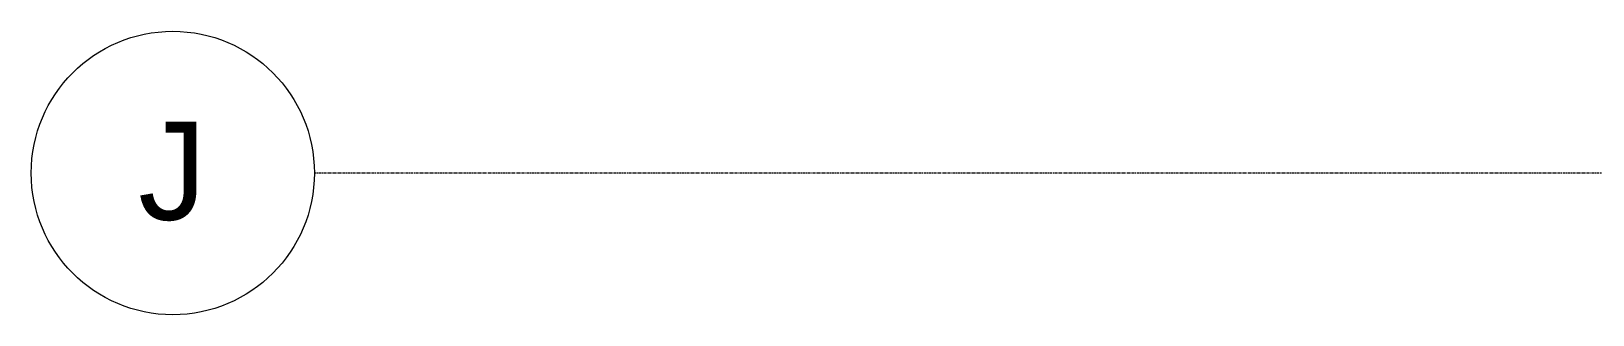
# Model space of a CAD drawing. Header units: millimetres. Extents: x -23600 to 58751, y -29611 to 36794.
# Drawn here: x -18301 to -11132, y -23285 to -21985 of the extents above; entities that cross this region are included whole.
import ezdxf

# ---------------------------------------------------------------- set-up
doc = ezdxf.new("R2010")
doc.units = ezdxf.units.MM
doc.linetypes.add('Grid Line', pattern=[22.225, 12.7, -3.175, 3.175, -3.175])
doc.layers.add('S-GRID', color=1, linetype='Continuous', lineweight=9)
doc.layers.add('S-GRID-IDEN', color=1, linetype='Continuous', lineweight=9)
doc.styles.add('Arial_1', font='arial.ttf', dxfattribs={"height": 450})

# ---------------------------------------------------------------- blocks, each defined once
blk = doc.blocks.new('轴网 - M_Grid Head - Circle-24584-01 - Entry Level')
at = {"layer": 'S-GRID-IDEN'}
blk.add_circle((0, 0), 6.5, dxfattribs=at)

msp = doc.modelspace()

# ---------------------------------------------------------------- linework, layer by layer
at = {"layer": 'S-GRID', "linetype": 'Grid Line'}
msp.add_line((58751.4, -22635.1), (-17001.2, -22635.1), dxfattribs=at)

# ---------------------------------------------------------------- block references
at = {"layer": 'S-GRID-IDEN', "xscale": 99.99999999999991, "yscale": 99.99999999999991, "zscale": 99.99999999999991, "rotation": 89.99999999999982}
msp.add_blockref('轴网 - M_Grid Head - Circle-24584-01 - Entry Level', (-17651.2, -22635.1), dxfattribs=at)

# ---------------------------------------------------------------- texts
at = {"layer": 'S-GRID-IDEN', "insert": (-17810.6, -22400), "char_height": 450, "width": 384.81, "attachment_point": 1, "style": 'Arial_1'}
msp.add_mtext('\\fArial|b0|i0|c134|p34|;J', dxfattribs=at)

doc.saveas('drawing.dxf')
